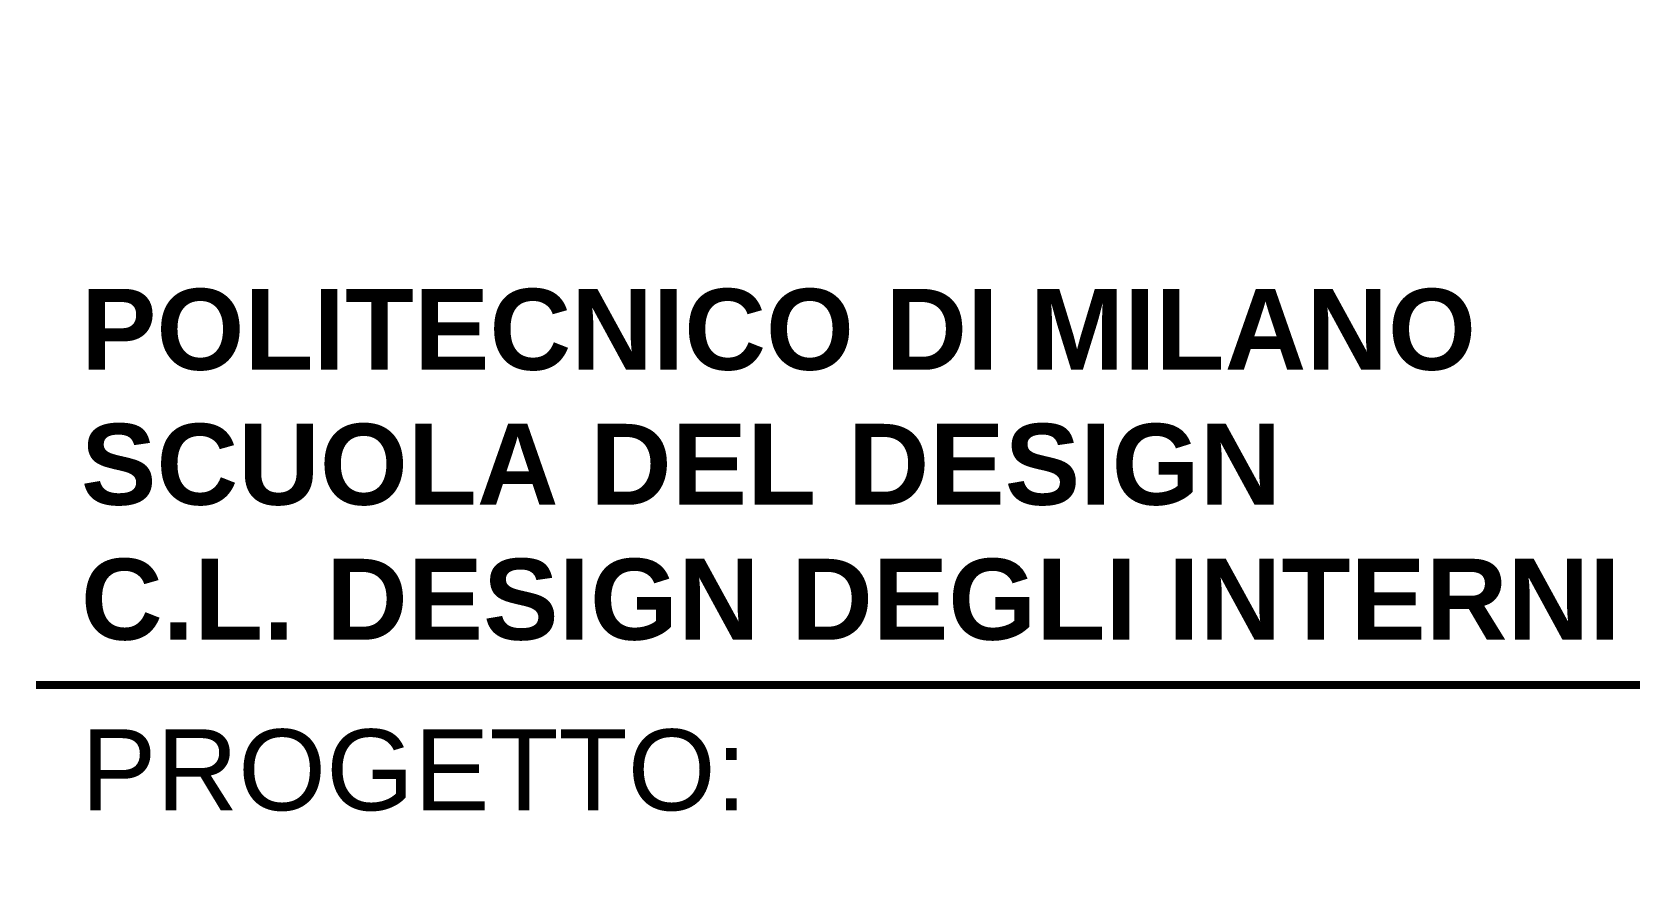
# Paper-space layout 'A722' of a CAD drawing. Header units: millimetres. Extents: x 0 to 593, y 0 to 419.
# Drawn here: x 532.32 to 567.83, y 255.69 to 274.52 of the extents above; entities that cross this region are included whole.
import ezdxf
from ezdxf.enums import TextEntityAlignment as Align

# ---------------------------------------------------------------- set-up
doc = ezdxf.new("R2010")
doc.units = ezdxf.units.MM
doc.set_wipeout_variables(frame=1)
doc.layers.add('G-ANNO-TEXT', color=3, linetype='Continuous', lineweight=18)
doc.layers.add('G-ANNO-TTLB', color=3, linetype='Continuous', lineweight=18)
doc.styles.add('ARIAL', font='arial.ttf')
doc.styles.add('ARIAL-BOLD', font='arialbd.ttf')

# ---------------------------------------------------------------- blocks, each defined once
blk = doc.blocks.new('BLOCK_TITLE')
at = {"layer": 'G-ANNO-TEXT', "style": 'ARIAL'}
blk.add_text('PROGETTO:', height=1.8, dxfattribs=at).set_placement((-49, 249.016), align=Align.TOP_LEFT)
at = {"layer": 'G-ANNO-TEXT', "style": 'ARIAL-BOLD'}
for tag, p, height in [('PROJECT_TITLE_001', (-42.869, 228.81), 3.6), ('PROJECT_TITLE_002', (-37.753, 222.749), 3.6), ('PROJECT_TITLE_003', (-36.252, 216.687), 3.6), ('STUDENTS_001', (-33.125, 158.986), 1.8), ('DRAWING_TITLE_001', (-39.071, 141.238), 1.8), ('NOTES_001', (-25.591, 124.1), 1.8), ('FILENAME_001', (-45.645, 107.932), 1.8)]:
    blk.add_attdef(tag, p, '', height=height, dxfattribs=at)
at = {"layer": 'G-ANNO-TEXT', "style": 'ARIAL-BOLD', "flags": 2}
for tag, p in [('CLASS_001', (-38.651, 195.31)), ('CLASS_002', (-34.886, 192.279)), ('PROFESSOR_001', (-36.499, 174.104))]:
    blk.add_attdef(tag, p, '', height=1.8, dxfattribs=at)
at = {"layer": 'G-ANNO-TEXT', "style": 'ARIAL-BOLD'}
for tag, p in [('VERSION_9', (-49, 92.5)), ('VERSION_8', (-49, 87.5)), ('VERSION_7', (-49, 82.5)), ('VERSION_6', (-49, 77.5)), ('VERSION_5', (-49, 72.5)), ('VERSION_4', (-49, 67.5)), ('VERSION_3', (-49, 62.5)), ('VERSION_2', (-49, 57.5)), ('VERSION_1', (-49, 52.5)), ('SHEET_TOTAL', (-5.681, 47.981)), ('DATE', (-39.015, 5.53)), ('REV', (-39.015, 2.506))]:
    blk.add_attdef(tag, text='', height=1.8, dxfattribs=at).set_placement(p, align=Align.MIDDLE_LEFT)
for tag, p in [('DATA_9', (-2.806, 92.5)), ('DATA_8', (-2.806, 87.5)), ('DATA_7', (-2.806, 82.5)), ('DATA_6', (-2.806, 77.5)), ('DATA_5', (-2.806, 72.5)), ('DATA_4', (-2.806, 67.5)), ('DATA_3', (-2.806, 62.5)), ('DATA_2', (-2.806, 57.5)), ('DATA_1', (-2.806, 52.5)), ('SHEET_COPY', (-11.423, 47.981)), ('SCALE', (-4.416, 5.53))]:
    blk.add_attdef(tag, text='', height=1.8, dxfattribs=at).set_placement(p, align=Align.MIDDLE_RIGHT)
blk.add_attdef('SHEET', text='', height=9.6, dxfattribs=at).set_placement((-25, 25), align=Align.MIDDLE_CENTER)
at = {"color": 7, "lineweight": 0, "true_color": 0xffffff}
blk.add_wipeout([(-25, 250), (0, 250), (0, 264.522), (5.75, 264.522), (5.75, 245.686), (-25, 245.686)], dxfattribs=at).dxf.layer = 'G-ANNO-TTLB'
at = {"layer": 'G-ANNO-TTLB', "const_width": 0.18}
blk.add_lwpolyline([(0, 250), (-50, 250)], dxfattribs=at)
at = {"layer": 'G-ANNO-TEXT', "insert": (-49, 250.983), "char_height": 1.8, "width": 56.86944, "attachment_point": 7, "style": 'ARIAL-BOLD'}
blk.add_mtext('POLITECNICO DI MILANO\\PSCUOLA DEL DESIGN\\PC.L. DESIGN DEGLI INTERNI', dxfattribs=at)

psp = doc.layouts.new('A722')

# ---------------------------------------------------------------- block references
psp.add_blockref('BLOCK_TITLE', (582.414, 9.999))

doc.saveas('drawing.dxf')
